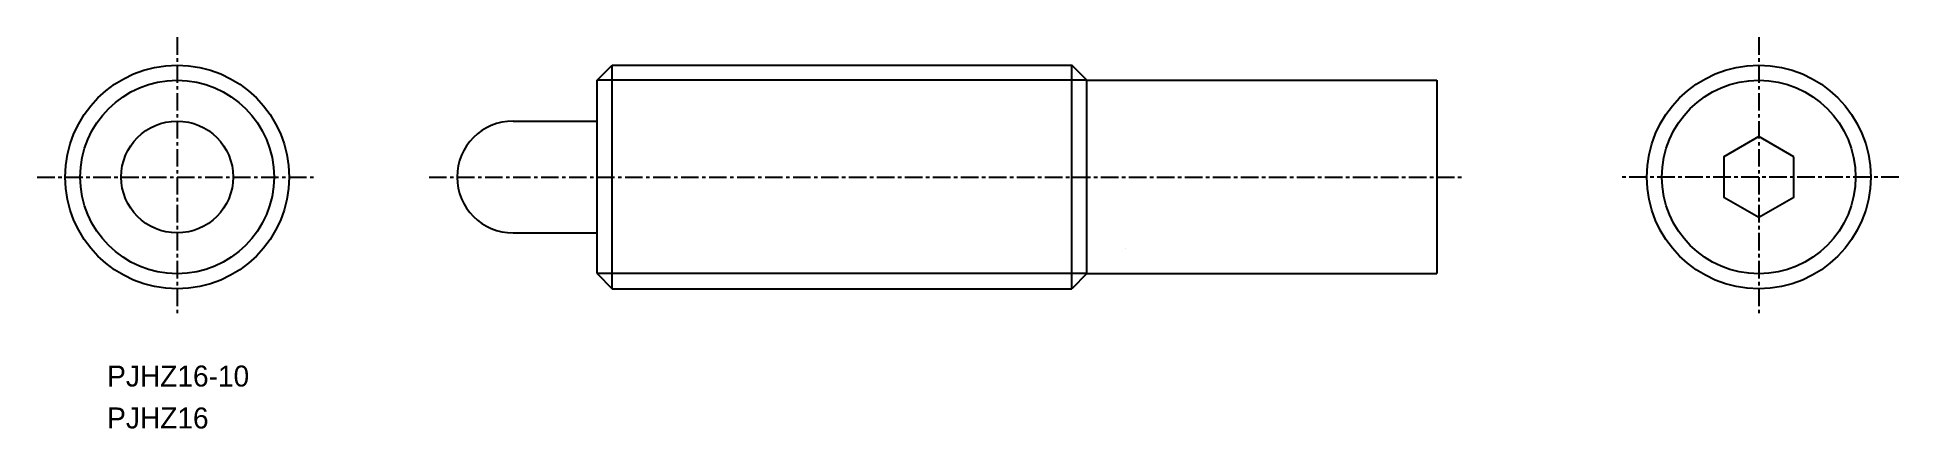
# Model space of a CAD drawing. Extents: x -6826 to -6693, y -243 to -215.
import ezdxf

# ---------------------------------------------------------------- set-up
doc = ezdxf.new("R2010")
doc.units = 0
doc.linetypes.add('CENTER', pattern=[2, 1.25, -0.25, 0.25, -0.25])
doc.layers.get('0').update_dxf_attribs({"linetype": 'CONTINUOUS'})
doc.layers.add('CENTER', color=1, linetype='CENTER')

msp = doc.modelspace()

# ---------------------------------------------------------------- linework, layer by layer
at = {"color": 7, "linetype": 'CONTINUOUS'}
for p, q in [((-6786.38, -217.78), (-6785.29, -216.7)), ((-6785.29, -216.7), (-6752.46, -216.7)), ((-6785.29, -232.7), (-6785.29, -216.7)), ((-6751.38, -217.78), (-6752.46, -216.7)), ((-6752.46, -232.7), (-6752.46, -216.7)), ((-6786.38, -231.61), (-6786.38, -217.78)), ((-6751.38, -217.78), (-6726.38, -217.78)), ((-6751.38, -231.61), (-6751.38, -217.78)), ((-6726.38, -217.78), (-6726.38, -231.61)), ((-6792.38, -220.7), (-6786.38, -220.7)), ((-6792.38, -228.7), (-6786.38, -228.7)), ((-6748.6, -229.84), (-6748.6, -229.84)), ((-6786.38, -231.61), (-6785.29, -232.7)), ((-6785.29, -232.7), (-6752.46, -232.7)), ((-6751.38, -231.61), (-6752.46, -232.7)), ((-6751.38, -231.61), (-6726.38, -231.61))]:
    msp.add_line(p, q, dxfattribs=at)
at = {"color": 3}
for p, q in [((-6751.38, -217.78), (-6786.38, -217.78)), ((-6751.38, -231.61), (-6786.38, -231.61))]:
    msp.add_line(p, q, dxfattribs=at)
at = {"color": 7, "linetype": 'CONTINUOUS'}
msp.add_lwpolyline([(-6700.88, -223.25), (-6703.38, -221.81), (-6705.88, -223.25), (-6705.88, -226.14), (-6703.38, -227.58), (-6700.88, -226.14), (-6700.88, -223.25)], dxfattribs=at)
for centre, radius in [((-6816.38, -224.7), 8), ((-6703.38, -224.7), 8), ((-6703.38, -224.7), 6.92), ((-6816.38, -224.7), 4)]:
    msp.add_circle(centre, radius, dxfattribs=at)
at = {"color": 3, "linetype": 'CONTINUOUS'}
msp.add_circle((-6816.38, -224.7), 6.92, dxfattribs=at)
at = {"color": 7, "linetype": 'CONTINUOUS'}
msp.add_arc((-6792.38, -224.7), 4, 90, 270, dxfattribs=at)
at = {"layer": 'CENTER', "color": 1, "linetype": 'CENTER'}
for p, q in [((-6816.38, -214.7), (-6816.38, -234.7)), ((-6703.38, -214.7), (-6703.38, -234.7)), ((-6826.38, -224.7), (-6806.38, -224.7)), ((-6798.38, -224.7), (-6724.38, -224.7)), ((-6693.38, -224.7), (-6713.38, -224.7))]:
    msp.add_line(p, q, dxfattribs=at)

# ---------------------------------------------------------------- texts
at = {"color": 7, "linetype": 'CONTINUOUS'}
for s, p in [('PJHZ16-10', (-6821.38, -239.69)), ('PJHZ16', (-6821.38, -242.69))]:
    msp.add_text(s, height=1.5, dxfattribs=at).set_placement(p)

doc.saveas('drawing.dxf')
